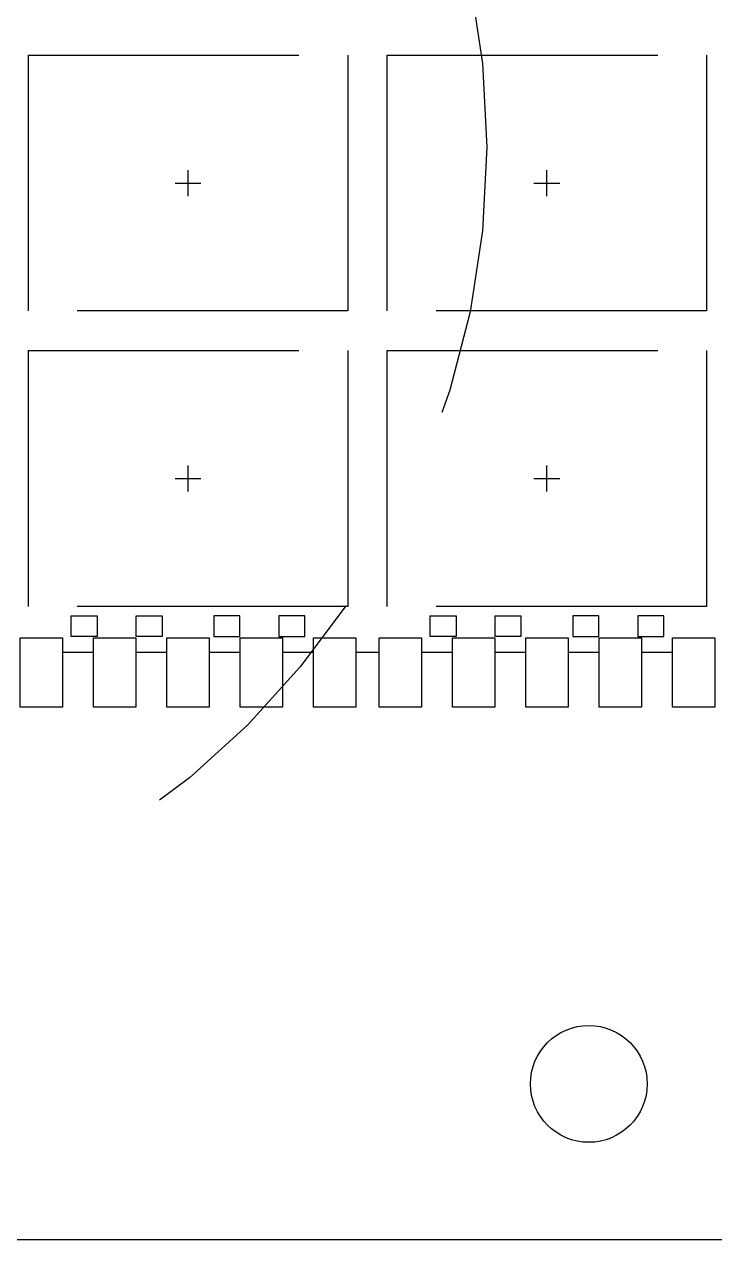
# Model space of a CAD drawing. Header units: millimetres. Extents: x -1.93 to 4.89, y -2.06 to 2.17.
# Drawn here: x -1.32 to -1.001, y -2.058 to -1.496 of the extents above; entities that cross this region are included whole.
import ezdxf

# ---------------------------------------------------------------- set-up
doc = ezdxf.new("R2010")
doc.units = ezdxf.units.MM
doc.header["$LTSCALE"] = 0.5
for name, pattern in [('CENTER', [50.8, 31.75, -6.35, 6.35, -6.35]), ('HIDDEN', [0.375, 0.25, -0.125]), ('PHANTOM', [2.5, 1.25, -0.25, 0.25, -0.25, 0.25, -0.25])]:
    doc.linetypes.add(name, pattern=pattern)
for name, color, linetype in [('BTM', 7, 'HIDDEN'), ('CEN', 2, 'CENTER'), ('PKG', 1, 'PHANTOM')]:
    doc.layers.add(name, color=color, linetype=linetype)

# ---------------------------------------------------------------- blocks, each defined once
blk = doc.blocks.new('*U0')
at = {"layer": 'CEN', "ltscale": 0.005}
for p, q in [((0, -0.006), (0, 0.006)), ((-0.006, 0), (0.006, 0))]:
    blk.add_line(p, q, dxfattribs=at)
at = {"layer": 'PKG', "color": 1, "linetype": 'HIDDEN'}
blk.add_lwpolyline([(-0.0738, -0.0591), (-0.0738, 0.0591), (0.0738, 0.0591), (0.0738, -0.0591)], close=True, dxfattribs=at)
blk = doc.blocks.new('*U1')
at = {"layer": 'CEN', "color": 0, "linetype": 'ByBlock', "lineweight": -2, "transparency": 16777216}
for p in [(0.3318, 0.1365), (0.4977, 0.1365), (0.3318, 0), (0.4977, 0)]:
    blk.add_blockref('*U0', p, dxfattribs=at)

msp = doc.modelspace()

# ---------------------------------------------------------------- linework, layer by layer
msp.add_line((1.90482, -2.058), (-1.8527, -2.058))
at = {"ltscale": 0.03}
for points in [[(-1.3218, -1.7799), (-1.3023, -1.7799), (-1.3023, -1.812), (-1.3218, -1.812)], [(-1.2879, -1.7799), (-1.2684, -1.7799), (-1.2684, -1.812), (-1.2879, -1.812)], [(-1.254, -1.7799), (-1.2345, -1.7799), (-1.2345, -1.812), (-1.254, -1.812)], [(-1.2201, -1.7799), (-1.2006, -1.7799), (-1.2006, -1.812), (-1.2201, -1.812)], [(-1.1862, -1.7799), (-1.1667, -1.7799), (-1.1667, -1.812), (-1.1862, -1.812)], [(-1.1559, -1.7799), (-1.1364, -1.7799), (-1.1364, -1.812), (-1.1559, -1.812)], [(-1.122, -1.7799), (-1.1025, -1.7799), (-1.1025, -1.812), (-1.122, -1.812)], [(-1.0881, -1.7799), (-1.0686, -1.7799), (-1.0686, -1.812), (-1.0881, -1.812)], [(-1.0542, -1.7799), (-1.0347, -1.7799), (-1.0347, -1.812), (-1.0542, -1.812)], [(-1.0203, -1.7799), (-1.0008, -1.7799), (-1.0008, -1.812), (-1.0203, -1.812)]]:
    msp.add_lwpolyline(points, close=True, dxfattribs=at)
at = {"color": 4, "linetype": 'HIDDEN'}
msp.add_circle((-1.48383, -1.55315), 0.37763, dxfattribs=at)
at = {"color": 0}
msp.add_circle((-1.059, -1.986), 0.027, dxfattribs=at)
at = {"layer": 'BTM', "ltscale": 0.03}
for p, q in [((-1.3023, -1.7865), (-1.2879, -1.7865)), ((-1.2684, -1.7865), (-1.254, -1.7865)), ((-1.2345, -1.7865), (-1.2201, -1.7865)), ((-1.2006, -1.7865), (-1.1862, -1.7865)), ((-1.1667, -1.7865), (-1.1559, -1.7865)), ((-1.1364, -1.7865), (-1.122, -1.7865)), ((-1.1025, -1.7865), (-1.0881, -1.7865)), ((-1.0686, -1.7865), (-1.0542, -1.7865)), ((-1.0347, -1.7865), (-1.0203, -1.7865))]:
    msp.add_line(p, q, dxfattribs=at)
for points in [[(-1.29825, -1.7793), (-1.29825, -1.7697), (-1.28625, -1.7697), (-1.28625, -1.7793)], [(-1.26825, -1.7793), (-1.26825, -1.7697), (-1.25625, -1.7697), (-1.25625, -1.7793)], [(-1.22025, -1.7793), (-1.22025, -1.7697), (-1.23225, -1.7697), (-1.23225, -1.7793)], [(-1.19025, -1.7793), (-1.19025, -1.7697), (-1.20225, -1.7697), (-1.20225, -1.7793)], [(-1.13235, -1.7793), (-1.13235, -1.7697), (-1.12035, -1.7697), (-1.12035, -1.7793)], [(-1.10235, -1.7793), (-1.10235, -1.7697), (-1.09035, -1.7697), (-1.09035, -1.7793)], [(-1.05435, -1.7793), (-1.05435, -1.7697), (-1.06635, -1.7697), (-1.06635, -1.7793)], [(-1.02435, -1.7793), (-1.02435, -1.7697), (-1.03635, -1.7697), (-1.03635, -1.7793)]]:
    msp.add_lwpolyline(points, close=True, dxfattribs=at)

# ---------------------------------------------------------------- block references
at = {"layer": 'CEN'}
msp.add_blockref('*U1', (-1.57605, -1.70625), dxfattribs=at)

doc.saveas('drawing.dxf')
